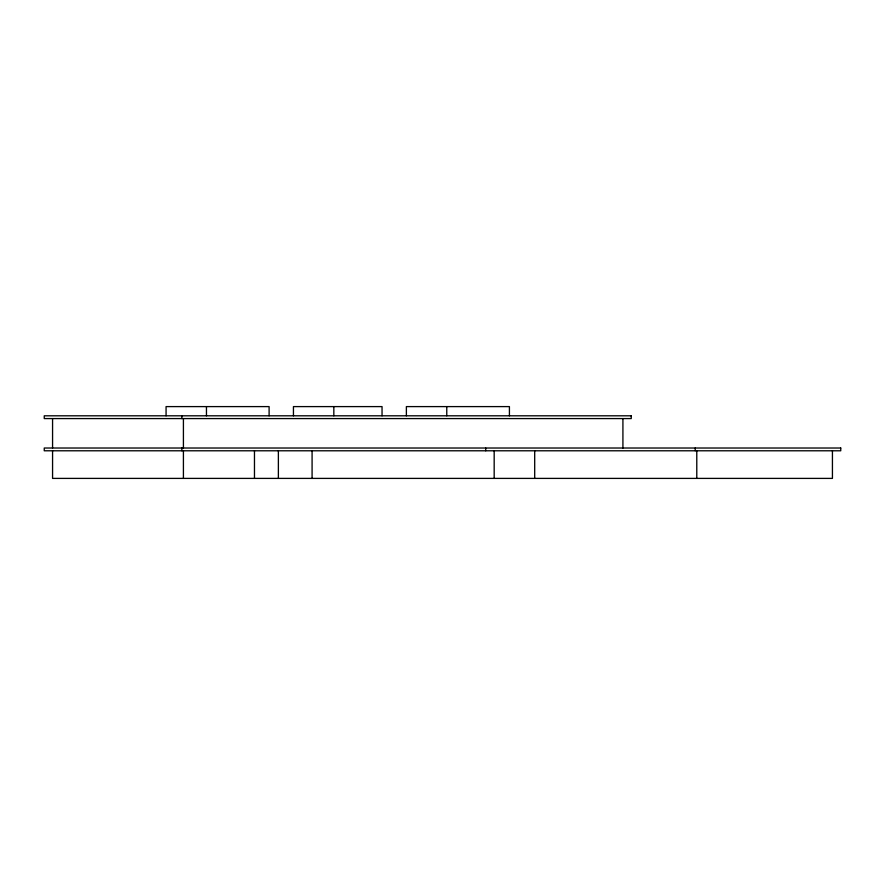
<?xml version="1.0" encoding="UTF-8"?>
<svg xmlns="http://www.w3.org/2000/svg" width="885" height="885" viewBox="0 0 885 885"><rect width="100%" height="100%" fill="white"/><g stroke="black" fill="none" stroke-linecap="round" stroke-linejoin="round"><path stroke-width="1.33" d="M832.431 450.786L832.431 478.398L52.569 478.398L52.569 450.786M696.783 450.786L696.783 478.398M695.223 448.02L695.223 450.786M622.918 418.572L622.918 448.02M534.695 450.786L534.695 478.398M509.417 415.806L509.417 406.602L406.381 406.602L406.381 415.806M494.173 450.786L494.173 478.398M485.71 448.02L485.71 450.786M446.77 406.602L446.77 415.806M382.043 415.806L382.043 406.602L293.444 406.602L293.444 415.806M333.833 406.602L333.833 415.806M312.084 450.786L312.084 478.398M278.377 450.786L278.377 478.398M269.106 415.806L269.106 406.602L166.07 406.602L166.07 415.806M254.471 450.786L254.471 478.398M206.459 406.602L206.459 415.806M183.416 418.572L183.416 448.02M183.416 450.786L183.416 478.398M181.856 415.806L181.856 418.572M181.856 448.02L181.856 450.786M52.569 418.572L52.569 448.02M631.237 415.806L44.25 415.806L44.25 418.572L631.237 418.572L631.237 415.806M840.75 448.02L44.25 448.02L44.25 450.786L840.75 450.786L840.75 448.02"/></g></svg>
